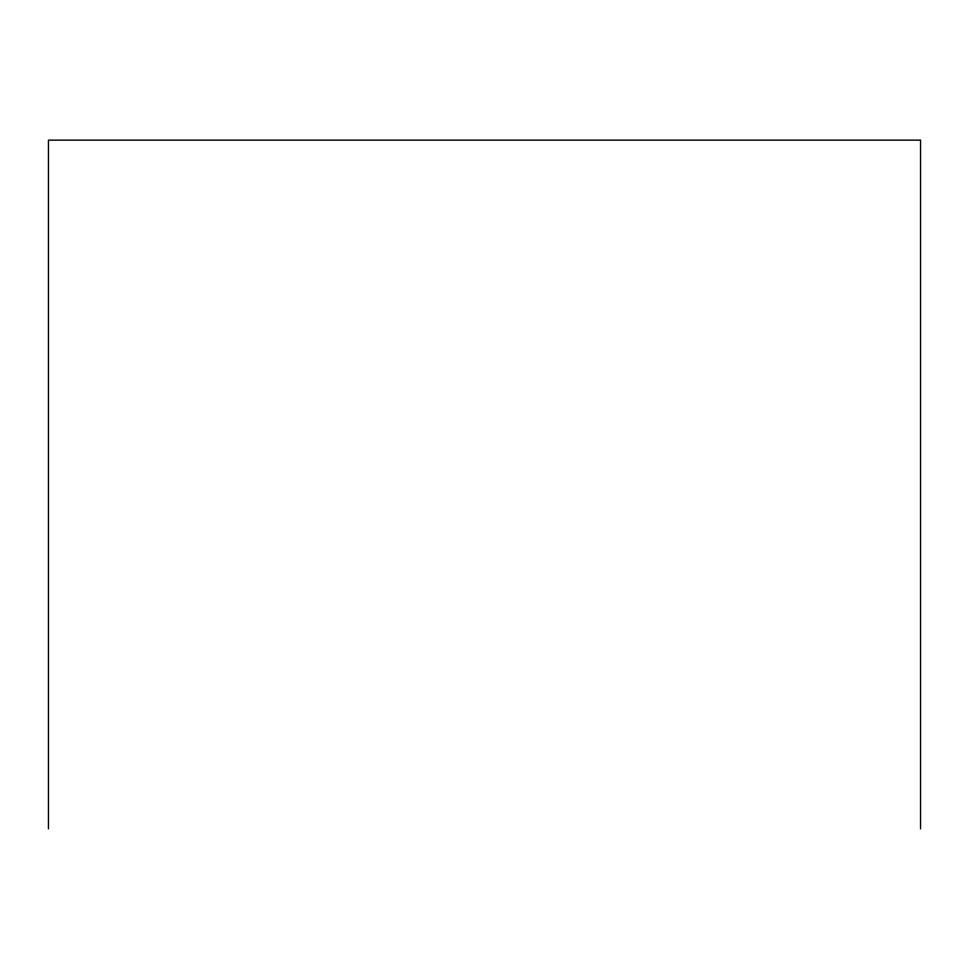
<?xml version="1.0" encoding="UTF-8"?>
<svg xmlns="http://www.w3.org/2000/svg" width="969" height="969" viewBox="0 0 969 969"><rect width="100%" height="100%" fill="white"/><g stroke="black" fill="none" stroke-linecap="round" stroke-linejoin="round"><path stroke-width="1.45" d="M920.55 828.858L920.55 140.142L48.45 140.142L48.45 828.858"/></g></svg>
